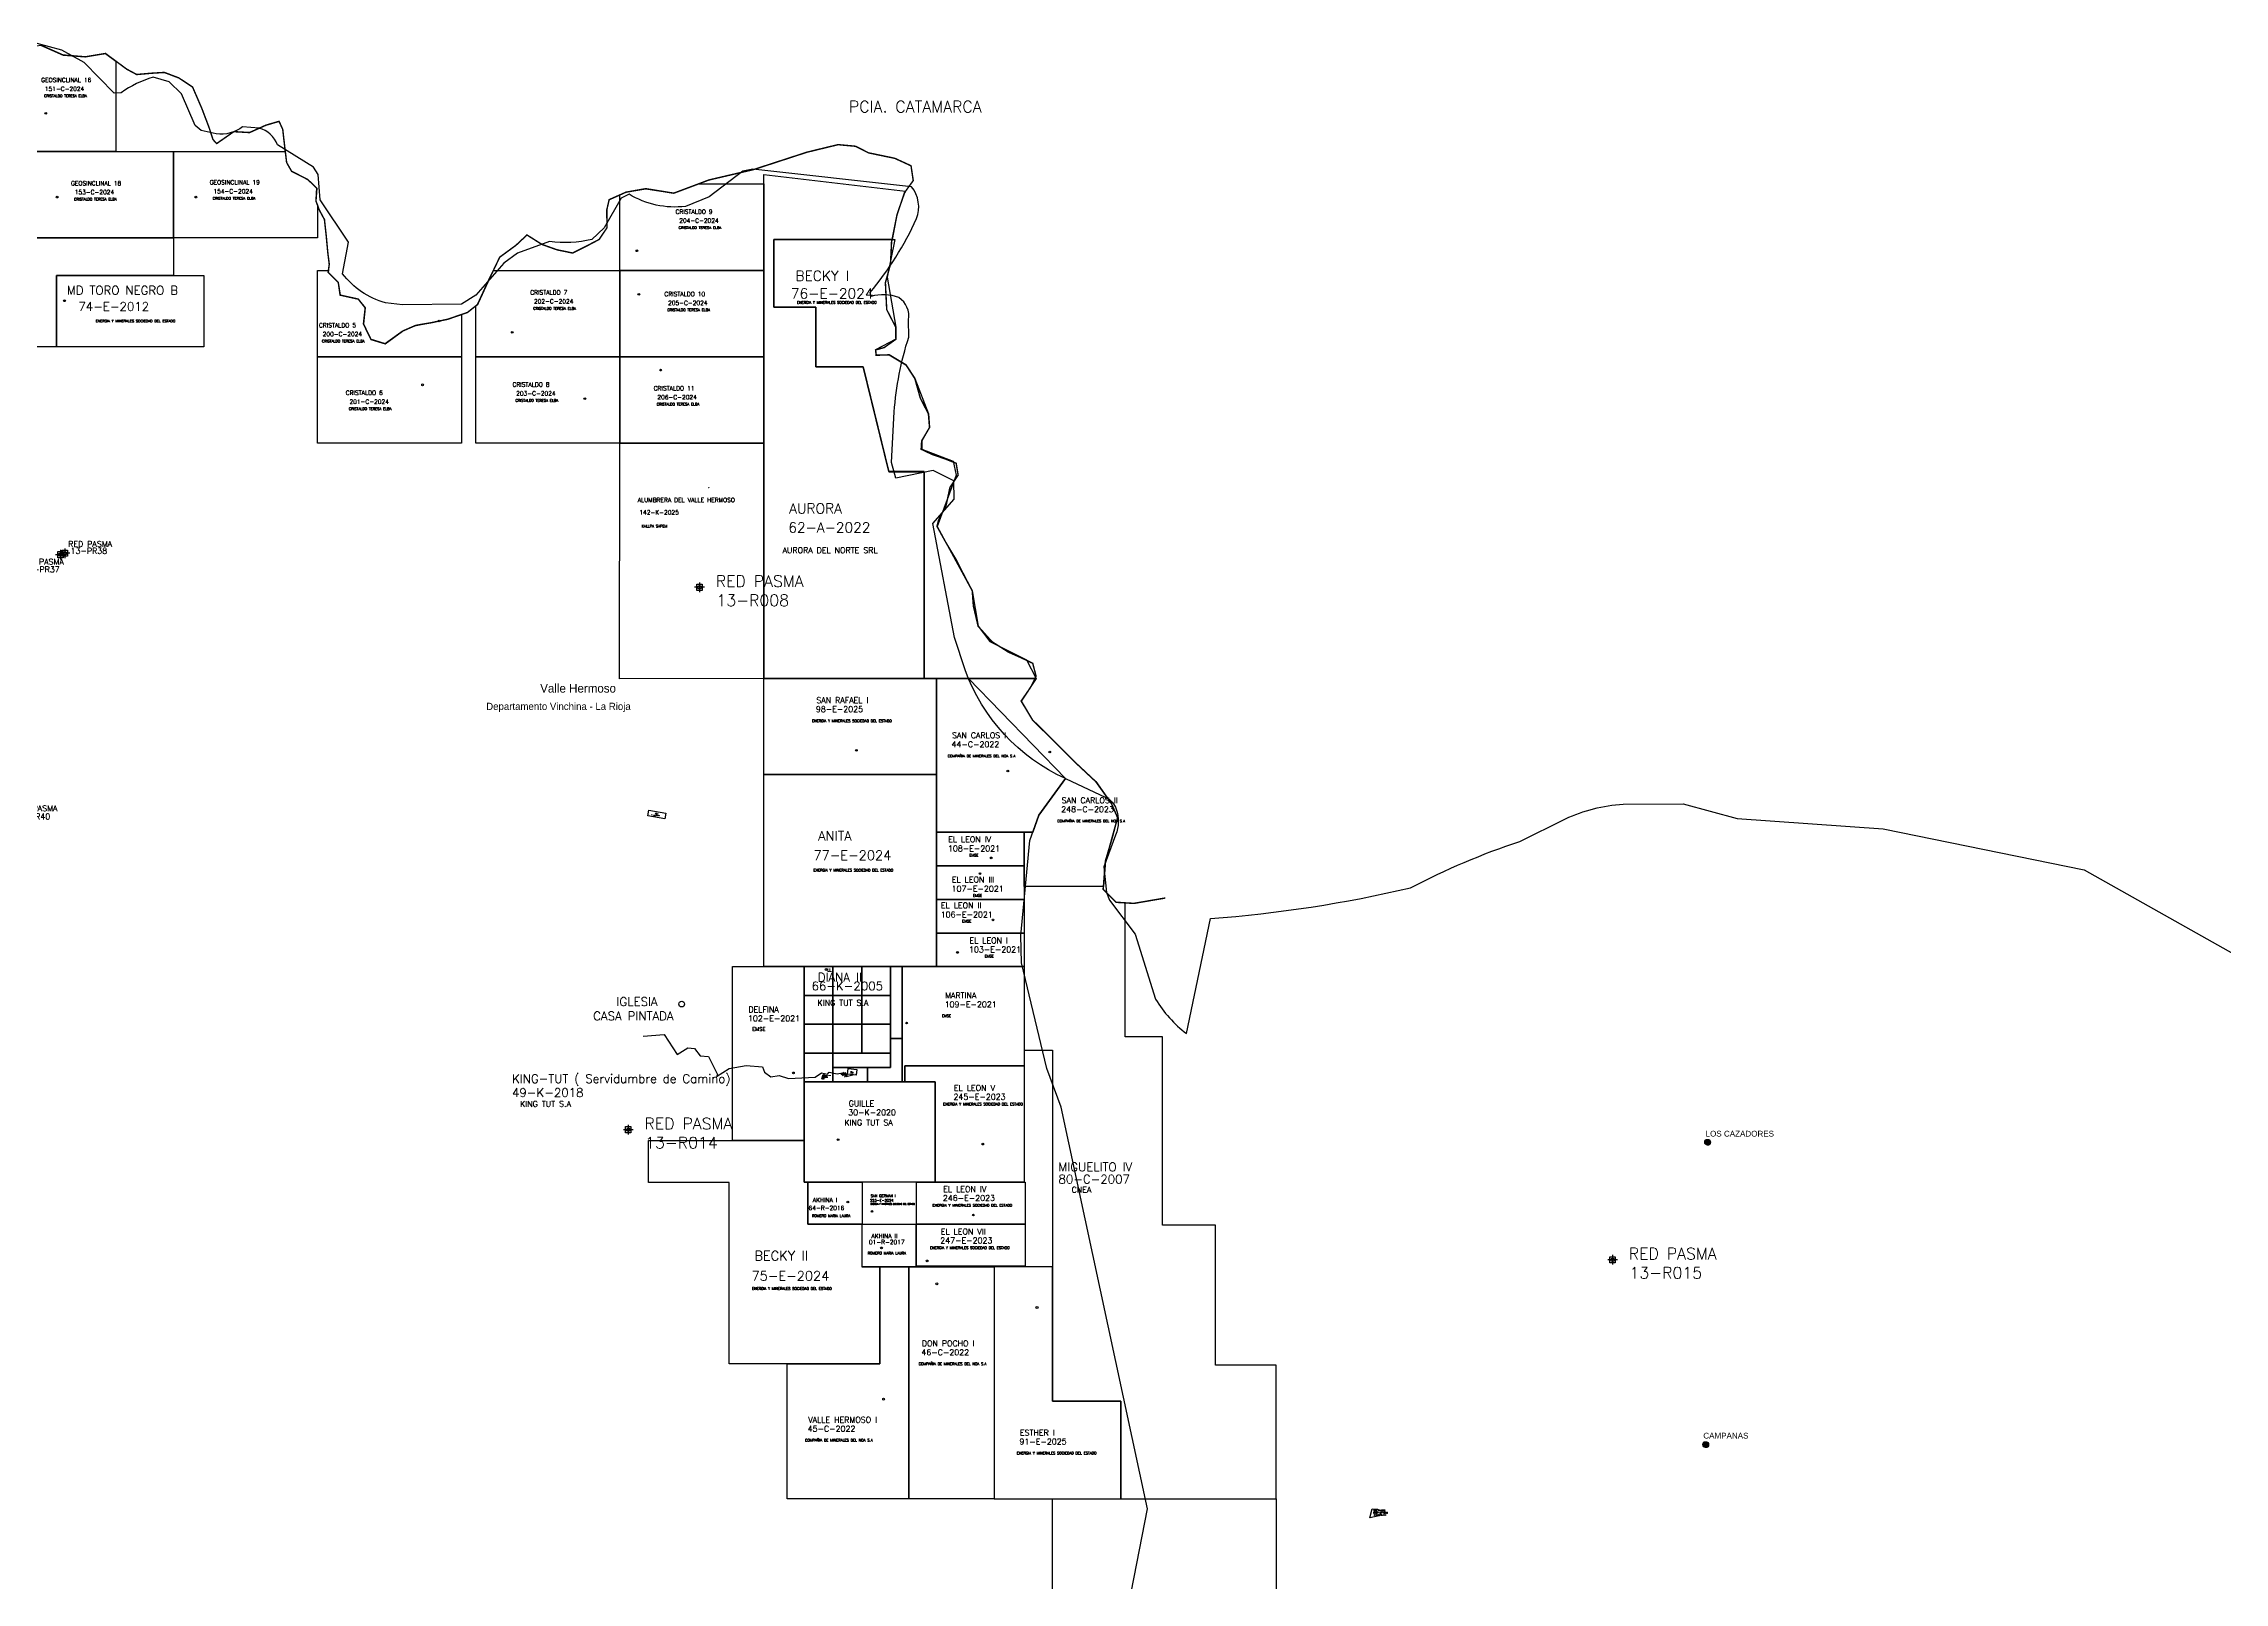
# Model space of a CAD drawing. Header units: metres. Extents: x -4406421 to 6012633, y 6449185 to 13337258.
# Drawn here: x 2576200 to 2651906, y 6841119 to 6894549 of the extents above; entities that cross this region are included whole.
import ezdxf

# ---------------------------------------------------------------- set-up
doc = ezdxf.new("R2010")
doc.units = ezdxf.units.M
doc.header["$LTSCALE"] = 20
doc.header["$MEASUREMENT"] = 0
for name, color, linetype in [('BLOQUE-PASMA', 40, 'CONTINUOUS'), ('CANTERAS', 6, 'CONTINUOUS'), ('CATEOS', 7, 'CONTINUOUS'), ('LIMDEP', 9, 'CONTINUOUS'), ('LIMITES', 119, 'CONTINUOUS'), ('MANIFEST', 1, 'CONTINUOUS'), ('MANIFEST-TEMP', 3, 'CONTINUOUS'), ('MINAPASMA', 40, 'CONTINUOUS'), ('MINAS', 76, 'CONTINUOUS'), ('P.A.S.M.A puntos', 241, 'CONTINUOUS'), ('PASMA NOMBRE', 40, 'CONTINUOUS'), ('SERVIDUMBRE', 44, 'CONTINUOUS'), ('ZONAS', 5, 'CONTINUOUS')]:
    doc.layers.add(name, color=color, linetype=linetype)
doc.layers.add('TITULARES', color=7, linetype='CONTINUOUS', true_color=0x04fbc6)
doc.styles.add('ROMANS', font='romans.shx', dxfattribs={"oblique": 1.17516e-08, "height": 3})
pattern_1 = [(45, (0, 0), (-0.0883883476483, 0.0883883476483), [])]

msp = doc.modelspace()

# ---------------------------------------------------------------- hatches: boundary and pattern name
at = {"layer": 'SERVIDUMBRE', "ltscale": 100}
h = msp.add_hatch(dxfattribs=at)
h.set_pattern_fill('ANSI31', color=256, scale=500, style=0)
h.paths.add_polyline_path([(2603267, 6858757), (2603325, 6858739), (2603274, 6858581), (2603213, 6858609)])
h = msp.add_hatch(dxfattribs=at)
h.set_pattern_fill('ANSI31', color=256, scale=700, style=0)
h.paths.add_polyline_path([(2603267, 6858757), (2603325, 6858739), (2603274, 6858581), (2603213, 6858609)])
at = {"layer": 'ZONAS', "ltscale": 100}
h = msp.add_hatch(dxfattribs=at)
h.set_pattern_fill('ANSI31', color=256, style=0)
h.set_pattern_definition(pattern_1)
h.paths.add_polyline_path([(2633867, 6856402, 1), (2634067, 6856402, 1)])
h = msp.add_hatch(dxfattribs=at)
h.set_pattern_fill('ANSI31', color=256, style=0)
h.set_pattern_definition(pattern_1)
h.paths.add_polyline_path([(2634002, 6845902, 1), (2633802, 6845902, 1)])

# ---------------------------------------------------------------- linework, layer by layer
at = {"layer": 'CANTERAS', "linetype": 'Continuous'}
msp.add_lwpolyline([(2622664, 6843596), (2622560, 6843429), (2622240, 6843355), (2622324, 6843669), (2622508, 6843662)], close=True, dxfattribs=at)
at = {"layer": 'CATEOS', "ltscale": 100}
for points in [[(2568870, 6893308), (2569707, 6893308), (2569707, 6890801), (2572707, 6890801), (2572707, 6885801), (2575707, 6885801), (2575707, 6887801), (2580707, 6887801), (2580707, 6886500), (2576643, 6886500), (2576643, 6884015), (2575800, 6884015), (2575800, 6885000), (2572000, 6885000), (2572000, 6890500), (2568870, 6890500)], [(2601206, 6890000), (2606121, 6889424), (2606085, 6889373), (2605825, 6888604), (2605654, 6887750), (2601550, 6887750), (2601550, 6885396), (2603007, 6885396), (2603007, 6883322), (2604648, 6883322), (2605544, 6879686), (2606766, 6879686), (2606766, 6872500), (2601206, 6872500)], [(2601550, 6887750), (2605755, 6887750), (2605489, 6886441), (2605780, 6884709), (2605787, 6884283), (2605082, 6883913), (2605101, 6883729), (2605559, 6883743), (2606131, 6883400), (2606444, 6882918), (2606916, 6881692), (2606954, 6881216), (2606682, 6880758), (2606682, 6880466), (2607779, 6880047), (2607878, 6879565), (2607214, 6877785), (2608437, 6875551), (2608642, 6874318), (2609043, 6873785), (2610319, 6873155), (2610653, 6872500), (2606766, 6872500), (2606766, 6879687), (2605545, 6879687), (2604648, 6883322), (2603007, 6883322), (2603007, 6885396), (2601550, 6885396)], [(2596201, 6880676), (2601206, 6880676), (2601206, 6872500), (2596194, 6872494)], [(2611219, 6844015), (2618985, 6844015), (2618985, 6838283), (2621043, 6838283), (2621043, 6832023), (2614198, 6832023), (2614198, 6834836), (2611219, 6834836)]]:
    msp.add_lwpolyline(points, close=True, dxfattribs=at)
at = {"layer": 'CATEOS', "color": 0, "ltscale": 100}
for points in [[(2601206, 6869168), (2607200, 6869168), (2607200, 6862500), (2601206, 6862500)], [(2613742, 6864714), (2613429, 6864733), (2612983, 6865183), (2612991, 6865287), (2610245, 6865287), (2610245, 6859596), (2611219, 6859596), (2611219, 6847410), (2613600, 6847410), (2613600, 6844015), (2618985, 6844015), (2618985, 6848659), (2616880, 6848659), (2616880, 6853521), (2615042, 6853521), (2615042, 6860067), (2613742, 6860067)], [(2597200, 6856468), (2602600, 6856468), (2602600, 6855011), (2602726, 6855011), (2602726, 6853553), (2604600, 6853553), (2604600, 6852081), (2605227, 6852081), (2605227, 6848707), (2600000, 6848707), (2600000, 6855000), (2597200, 6855000)]]:
    msp.add_lwpolyline(points, close=True, dxfattribs=at)
at = {"layer": 'LIMDEP', "linetype": 'Continuous'}
for points in [[(2609645, 6818712), (2614520, 6843672), (2611521, 6857623), (2611024, 6858957), (2610147, 6862634), (2610126, 6863577), (2610441, 6866877), (2610754, 6867761), (2611678, 6869027, -0.2016), (2608191, 6872805), (2607819, 6873928), (2607070, 6877892), (2607813, 6878728), (2607800, 6879371), (2607086, 6879721), (2605788, 6879455), (2605636, 6880000), (2605730, 6881761, -0.059809), (2606234, 6884361), (2606230, 6884960, 0.285394), (2605893, 6885728, 0.162813), (2604921, 6885769), (2604893, 6885903, 0.064687), (2606507, 6888471, 0.264996), (2606330, 6889581), (2600823, 6890194), (2600479, 6890119), (2599302, 6889232), (2598484, 6888895, -0.166207), (2596522, 6889321), (2596246, 6889179), (2595658, 6888153), (2595232, 6887747, -0.097886), (2593758, 6887681), (2592654, 6887268), (2592180, 6886929), (2591199, 6885817), (2590706, 6885499), (2588653, 6885482), (2588064, 6885552, -0.165738), (2586578, 6886561), (2586783, 6887657), (2585801, 6889127), (2585729, 6890003), (2585574, 6890259), (2584321, 6891033, 0.23724), (2583677, 6891613), (2583107, 6891662, -0.200294), (2582192, 6891413), (2581672, 6891528), (2581457, 6891707), (2580983, 6892807), (2580563, 6893220), (2580004, 6893379, 0.085341), (2578890, 6892843), (2578644, 6892823), (2577609, 6893894), (2576835, 6894320), (2575980, 6894549)], [(2609645, 6818712), (2614520, 6843672), (2611521, 6857623), (2611024, 6858957), (2610147, 6862634), (2610126, 6863577), (2610441, 6866877), (2610754, 6867761), (2611678, 6869027), (2613074, 6868370, -0.231731), (2613433, 6867968, -0.179835), (2613415, 6867070), (2613002, 6865966), (2613102, 6865078), (2613197, 6864811), (2614097, 6863628), (2614801, 6861371, 0.093701), (2615877, 6860174), (2616711, 6864167, 0.038299), (2623655, 6865238, -0.040453), (2627448, 6866849), (2629035, 6867630, -0.096122), (2631032, 6868140), (2633112, 6868150), (2634990, 6867641), (2640057, 6867282), (2647033, 6865856), (2652408, 6862839, 0.043192)]]:
    msp.add_lwpolyline(points, format="xyb", dxfattribs=at)
at = {"layer": 'LIMITES', "ltscale": 1500, "const_width": 50, "flags": 128}
msp.add_lwpolyline([(2576092, 6894501), (2576874, 6894153), (2577644, 6894090), (2578349, 6894206), (2579087, 6893660), (2579431, 6893476), (2579959, 6893522), (2580391, 6893548), (2580893, 6893358), (2581371, 6893041), (2581690, 6892304), (2581945, 6891631), (2582079, 6891218), (2582207, 6891078), (2582803, 6891492), (2583350, 6891461), (2583916, 6891716), (2584373, 6891850), (2584501, 6891571), (2584565, 6891006), (2584636, 6890421), (2584808, 6890116), (2585368, 6889831), (2585680, 6889533), (2585655, 6889082), (2585770, 6888770), (2585949, 6888440), (2586013, 6887856), (2586065, 6887290), (2586116, 6886884), (2586078, 6886610), (2586429, 6886255), (2586493, 6885817), (2587122, 6885678), (2587364, 6885373), (2587302, 6884814), (2587563, 6884280), (2588053, 6884129), (2588663, 6884568), (2589120, 6884766), (2589641, 6884855), (2590226, 6884977), (2590912, 6885213), (2591267, 6885493), (2591717, 6886473), (2592034, 6887134), (2592599, 6887548), (2592980, 6887904), (2593502, 6887575), (2594017, 6887391), (2594564, 6887278), (2595110, 6887552), (2595485, 6887749), (2595758, 6888156), (2595750, 6888773), (2595832, 6889129), (2596417, 6889390), (2597103, 6889512), (2598076, 6889355), (2599296, 6889814), (2600859, 6890179), (2602701, 6890779), (2603781, 6891041), (2604385, 6890985), (2604837, 6890756), (2605746, 6890567), (2606312, 6890308), (2606389, 6889793), (2606085, 6889373), (2605825, 6888604), (2605636, 6887657), (2605599, 6886888), (2605422, 6886246), (2605468, 6885312), (2605780, 6884709), (2605787, 6884283), (2605381, 6883996), (2605082, 6883913), (2605101, 6883729), (2605559, 6883743), (2606131, 6883400), (2606444, 6882918), (2606635, 6882238), (2606916, 6881692), (2606954, 6881216), (2606682, 6880758), (2606663, 6880466), (2607038, 6880288), (2607528, 6880118), (2607878, 6879978), (2607948, 6879565), (2607663, 6879139), (2607530, 6878516), (2607264, 6877995), (2607214, 6877785), (2607526, 6877220), (2607883, 6876624), (2608176, 6876046), (2608437, 6875551), (2608476, 6875023), (2608642, 6874318), (2609120, 6873785), (2609686, 6873424), (2610156, 6873215), (2610538, 6873032), (2610653, 6872581), (2610463, 6872199), (2610133, 6871722), (2610534, 6871062), (2611088, 6870517), (2611470, 6870136), (2612074, 6869533), (2612724, 6868925), (2613271, 6868157), (2613482, 6867674), (2613292, 6866950), (2613058, 6866168), (2612983, 6865183), (2613429, 6864733), (2614051, 6864696), (2615138, 6864882)], dxfattribs=at)
at = {"layer": 'MANIFEST', "ltscale": 100}
for points in [[(2575707, 6890801), (2575707, 6894424), (2576092, 6894494), (2576874, 6894153), (2577644, 6894090), (2578349, 6894206), (2578707, 6893941), (2578707, 6890801)], [(2575707, 6890801), (2580707, 6890801), (2580707, 6887801), (2575707, 6887801)], [(2580707, 6887801), (2580707, 6890801), (2584590, 6890801), (2584636, 6890421), (2584808, 6890116), (2585368, 6889831), (2585680, 6889533), (2585655, 6889082), (2585707, 6888942), (2585707, 6887801)], [(2596206, 6886676), (2596206, 6889296), (2596417, 6889390), (2597103, 6889512), (2598076, 6889355), (2598928, 6889676), (2601206, 6889676), (2601206, 6886676)], [(2576643, 6886500), (2581763, 6886500), (2581763, 6884015), (2576643, 6884015)], [(2591206, 6883676), (2591206, 6885445), (2591267, 6885493), (2591717, 6886473), (2591814, 6886676), (2596206, 6886676), (2596206, 6883676)], [(2596206, 6886676), (2601206, 6886676), (2601206, 6883676), (2596206, 6883676)], [(2585706, 6883676), (2590706, 6883676), (2590706, 6880676), (2585706, 6880676)], [(2591206, 6883676), (2596206, 6883676), (2596206, 6880676), (2591206, 6880676)], [(2596206, 6883676), (2601206, 6883676), (2601206, 6880676), (2596206, 6880676)], [(2601206, 6872500), (2607200, 6872500), (2607200, 6869168), (2601206, 6869168)], [(2607200, 6867166), (2607200, 6872500), (2608310, 6872500), (2611678, 6869027), (2610754, 6867761), (2610544, 6867166)], [(2607200, 6862500), (2607200, 6863666), (2610245, 6863666), (2610245, 6862500)], [(2607150, 6855011), (2607150, 6858500), (2606100, 6858500), (2606100, 6859054), (2610245, 6859054), (2610245, 6855011)], [(2602600, 6858500), (2607150, 6858500), (2607150, 6855011), (2602600, 6855011)], [(2602726, 6855011), (2604611, 6855011), (2604611, 6853553), (2602726, 6853553)], [(2604611, 6855011), (2604611, 6853553), (2606499, 6853553), (2606499, 6855011)], [(2606499, 6853553), (2606499, 6855011), (2610273, 6855011), (2610273, 6853553)], [(2604611, 6853553), (2606496, 6853553), (2606496, 6852081), (2604611, 6852081)], [(2606496, 6852096), (2606496, 6853553), (2610269, 6853553), (2610269, 6852096)], [(2602014, 6844015), (2602014, 6848707), (2605227, 6848707), (2605227, 6852081), (2606237, 6852081), (2606237, 6844015)], [(2606237, 6852081), (2609198, 6852081), (2609198, 6844015), (2606237, 6844015)], [(2613600, 6844015), (2613600, 6847410), (2611219, 6847410), (2611219, 6852081), (2609198, 6852081), (2609198, 6844015)]]:
    msp.add_lwpolyline(points, close=True, dxfattribs=at)
at = {"layer": 'MANIFEST', "color": 1, "ltscale": 100}
for points in [[(2585706, 6883676), (2585706, 6886676), (2586088, 6886676), (2586078, 6886610), (2586429, 6886255), (2586493, 6885817), (2587122, 6885678), (2587364, 6885373), (2587302, 6884814), (2587563, 6884280), (2588053, 6884129), (2588663, 6884568), (2589072, 6884745), (2590226, 6884977), (2590706, 6885142), (2590706, 6883676)], [(2608310, 6872500), (2610653, 6872500), (2610133, 6871722), (2610534, 6871062), (2612074, 6869533), (2612724, 6868925), (2613271, 6868154), (2613482, 6867674), (2613058, 6866168), (2612991, 6865287), (2610245, 6865287), (2610245, 6867166), (2610544, 6867166), (2610754, 6867761), (2611678, 6869027)], [(2607200, 6865999), (2607200, 6867166), (2610245, 6867166), (2610245, 6865999)], [(2607200, 6864833), (2607200, 6865999), (2610245, 6865999), (2610245, 6864833)], [(2607200, 6863666), (2607200, 6864833), (2610245, 6864833), (2610245, 6863666)], [(2600112, 6862500), (2602600, 6862500), (2602600, 6856468), (2600112, 6856468)], [(2606000, 6862500), (2610245, 6862500), (2610245, 6859054), (2606100, 6859054), (2606100, 6858500), (2606000, 6858500)]]:
    msp.add_lwpolyline(points, close=True, dxfattribs=at)
at = {"layer": 'MANIFEST', "ltscale": 100}
for centre, radius in [((2576273, 6892130), 30), ((2576671, 6889221), 30), ((2581483, 6889221), 30), ((2596795, 6887355), 30), ((2576924, 6885619), 30), ((2596862, 6885844), 30), ((2592467, 6884523), 30), ((2597619, 6883214), 30), ((2589356, 6882701), 30), ((2594988, 6882219), 30), ((2604417, 6870012), 30), ((2609673, 6869292), 30), ((2607925, 6862993), 30), ((2603781, 6856492), 30), ((2608802, 6856337), 30), ((2604118, 6854327), 30), ((2604956, 6853999), 30), ((2608476, 6853874), 30), ((2605288, 6852732), 30), ((2606869, 6852283), 30), ((2607208, 6851486), 30), ((2610687, 6850666), 37.8), ((2605358, 6847482), 30)]:
    msp.add_circle(centre, radius, dxfattribs=at)
at = {"layer": 'MANIFEST', "color": 1, "ltscale": 100}
for centre in [(2589933, 6884916), (2611127, 6869951), (2609097, 6866275), (2608705, 6865731), (2609157, 6864121), (2606159, 6860541), (2602229, 6858810)]:
    msp.add_circle(centre, 30, dxfattribs=at)
at = {"layer": 'MANIFEST-TEMP', "color": 1, "ltscale": 100}
msp.add_circle((2599289, 6879133), 2.98, dxfattribs=at)
at = {"layer": 'MINAPASMA', "ltscale": 100}
msp.add_lwpolyline([(2597207, 6867935), (2597798, 6867831), (2597763, 6867634), (2597172, 6867738)], close=True, dxfattribs=at)
at = {"layer": 'MINAPASMA', "linetype": 'Continuous'}
msp.add_lwpolyline([(2604106, 6858763), (2604129, 6858962), (2604427, 6858927), (2604404, 6858729)], close=True, dxfattribs=at)
at = {"layer": 'MINAS', "ltscale": 100}
for points in [[(2602600, 6862500), (2603600, 6862500), (2603600, 6861500), (2602600, 6861500)], [(2603600, 6862500), (2604600, 6862500), (2604600, 6861500), (2603600, 6861500)], [(2604600, 6862500), (2605600, 6862500), (2605600, 6861500), (2604600, 6861500)], [(2605600, 6862500), (2606000, 6862500), (2606000, 6860000), (2605600, 6860000)], [(2602600, 6861500), (2603600, 6861500), (2603600, 6860500), (2602600, 6860500)], [(2603600, 6861500), (2604600, 6861500), (2604600, 6860500), (2603600, 6860500)], [(2604600, 6861500), (2605600, 6861500), (2605600, 6860500), (2604600, 6860500)], [(2602600, 6860500), (2603600, 6860500), (2603600, 6859500), (2602600, 6859500)], [(2603600, 6860500), (2604600, 6860500), (2604600, 6859500), (2603600, 6859500)], [(2604600, 6860500), (2605600, 6860500), (2605600, 6859500), (2604600, 6859500)], [(2605600, 6860000), (2606000, 6860000), (2606000, 6858500), (2604800, 6858500), (2604800, 6859000), (2605600, 6859000)], [(2602600, 6859500), (2603600, 6859500), (2603600, 6858500), (2602600, 6858500)], [(2603600, 6859500), (2605600, 6859500), (2605600, 6859000), (2603600, 6859000)], [(2603600, 6859000), (2604800, 6859000), (2604800, 6858500), (2603600, 6858500)]]:
    msp.add_lwpolyline(points, close=True, dxfattribs=at)
msp.add_circle((2603360, 6862400), 30, dxfattribs=at)
at = {"layer": 'P.A.S.M.A puntos', "color": 61, "ltscale": 100}
for p, q in [((2576956, 6876803), (2576618, 6876803)), ((2577106, 6876853), (2576768, 6876853)), ((2576787, 6876971), (2576787, 6876634)), ((2576937, 6877022), (2576937, 6876685))]:
    msp.add_line(p, q, dxfattribs=at)
at = {"layer": 'P.A.S.M.A puntos', "ltscale": 100}
for p, q in [((2599138, 6875671), (2598801, 6875671)), ((2599138, 6875671), (2598801, 6875671)), ((2598969, 6875840), (2598969, 6875502)), ((2598969, 6875840), (2598969, 6875502)), ((2596664, 6856837), (2596327, 6856837)), ((2596664, 6856837), (2596327, 6856837)), ((2596496, 6857006), (2596496, 6856669)), ((2596496, 6857006), (2596496, 6856669)), ((2630835, 6852321), (2630498, 6852321)), ((2630835, 6852321), (2630498, 6852321)), ((2630666, 6852490), (2630666, 6852152)), ((2630666, 6852490), (2630666, 6852152))]:
    msp.add_line(p, q, dxfattribs=at)
at = {"layer": 'P.A.S.M.A puntos', "color": 61, "ltscale": 100}
for points in [[(2576694, 6876909), (2576880, 6876909), (2576880, 6876696), (2576694, 6876696)], [(2576844, 6876959), (2577030, 6876959), (2577030, 6876747), (2576844, 6876747)]]:
    msp.add_lwpolyline(points, close=True, dxfattribs=at)
at = {"layer": 'P.A.S.M.A puntos', "ltscale": 100}
for points in [[(2598877, 6875777), (2599062, 6875777), (2599062, 6875565), (2598877, 6875565)], [(2598877, 6875777), (2599062, 6875777), (2599062, 6875565), (2598877, 6875565)], [(2596403, 6856943), (2596588, 6856943), (2596588, 6856731), (2596403, 6856731)], [(2596403, 6856943), (2596588, 6856943), (2596588, 6856731), (2596403, 6856731)], [(2630574, 6852427), (2630759, 6852427), (2630759, 6852215), (2630574, 6852215)], [(2630574, 6852427), (2630759, 6852427), (2630759, 6852215), (2630574, 6852215)]]:
    msp.add_lwpolyline(points, close=True, dxfattribs=at)
at = {"layer": 'P.A.S.M.A puntos', "color": 61, "ltscale": 100}
for centre in [(2576787, 6876803), (2576936, 6876851)]:
    msp.add_circle(centre, 60, dxfattribs=at)
at = {"layer": 'P.A.S.M.A puntos', "ltscale": 100}
for centre in [(2598969, 6875671), (2598969, 6875671), (2596496, 6856837), (2596496, 6856837), (2630666, 6852321), (2630666, 6852321)]:
    msp.add_circle(centre, 60, dxfattribs=at)
at = {"layer": 'SERVIDUMBRE', "lineweight": 30, "ltscale": 100}
msp.add_lwpolyline([(2597009, 6860088), (2597747, 6860140), (2598195, 6859443), (2598569, 6859679), (2598795, 6859661), (2598988, 6859407), (2599280, 6859382), (2599596, 6858751), (2599558, 6858680), (2600002, 6858961), (2600586, 6859070), (2601159, 6859016), (2601222, 6858839), (2601446, 6858671), (2601735, 6858721), (2602054, 6858620), (2602982, 6858656), (2603207, 6858816), (2603410, 6858769), (2603469, 6858837), (2603752, 6858782), (2603986, 6858819), (2603888, 6858752), (2604053, 6858810), (2603930, 6858722), (2604073, 6858773), (2603997, 6858674), (2604100, 6858749), (2604060, 6858686), (2604297, 6858747)], dxfattribs=at)
at = {"layer": 'SERVIDUMBRE', "ltscale": 100}
msp.add_lwpolyline([(2603267, 6858757), (2603325, 6858739), (2603274, 6858581), (2603213, 6858609)], close=True, dxfattribs=at)
at = {"layer": 'ZONAS', "color": 2, "linetype": 'Continuous'}
msp.add_lwpolyline([(2598450, 6861200, -1), (2598250, 6861200, -1)], format="xyb", close=True, dxfattribs=at)
msp.add_lwpolyline([(2598450, 6861200, -1), (2598250, 6861200, -1)], format="xyb", close=True, dxfattribs=at)
msp.add_lwpolyline([(2598450, 6861200, -1), (2598250, 6861200, -1)], format="xyb", close=True, dxfattribs=at)
msp.add_circle((2598350, 6861200), 100, dxfattribs=at)
at = {"layer": 'ZONAS', "ltscale": 100}
for centre in [(2633967, 6856402), (2633902, 6845902)]:
    msp.add_circle(centre, 100, dxfattribs=at)

# ---------------------------------------------------------------- texts
at = {"layer": 'BLOQUE-PASMA', "ltscale": 100}
for tag, p, s in [('9652-G-1990', (2597284, 6867756), 'GONZALEZ RICARDO'), ('168-K-1939', (2604189, 6858750), 'KING TUT SA')]:
    msp.add_attdef(tag, p, s, height=30, dxfattribs=at)
at = {"layer": 'CANTERAS', "linetype": 'Continuous', "style": 'ROMANS', "oblique": 0}
for s, height, p in [('9657-G-1990', 50, (2622363, 6843511)), ('LOS AMIGOS', 50, (2622370, 6843591)), ('GAITAN DANIEL ADAN', 30, (2622387, 6843444))]:
    msp.add_text(s, height=height, dxfattribs=at).set_placement(p)
at = {"layer": 'CATEOS', "linetype": 'Continuous', "style": 'ROMANS', "oblique": 0}
for s, height, p in [('BECKY I', 350, (2602303, 6886310)), ('76-E-2024', 350, (2602142, 6885696)), ('AURORA', 350, (2602083, 6878233)), ('62-A-2022', 350, (2602052, 6877573)), ('80-C-2007', 300, (2611430, 6854969)), ('MIGUELITO IV', 300, (2611430, 6855393))]:
    msp.add_text(s, height=height, dxfattribs=at).set_placement(p)
at = {"layer": 'CATEOS', "style": 'ROMANS'}
for s, height, p in [('ALUMBRERA DEL VALLE HERMOSO', 150, (2596823, 6878627)), ('142-K-2025', 150, (2596882, 6878198)), ('ANITA', 330, (2603090, 6866877)), ('77-E-2024', 330, (2602925, 6866201)), ('BECKY II', 330, (2600874, 6852296)), ('75-E-2024', 330, (2600774, 6851596))]:
    msp.add_text(s, height=height, dxfattribs=at).set_placement(p)
at = {"layer": 'MANIFEST', "linetype": 'Continuous', "style": 'ROMANS', "oblique": 0}
for s, height, p in [('GEOSINCLINAL 16', 150, (2576114, 6893212)), ('151-C-2024', 150, (2576242, 6892904)), ('GEOSINCLINAL 18', 150, (2577151, 6889625)), ('153-C-2024', 150, (2577280, 6889317)), ('GEOSINCLINAL 19', 150, (2581965, 6889655)), ('154-C-2024', 150, (2582093, 6889346)), ('CRISTALDO 9', 150, (2598137, 6888636)), ('204-C-2024', 150, (2598265, 6888328)), ('CRISTALDO 7', 150, (2593093, 6885833)), ('202-C-2024', 150, (2593221, 6885525)), ('CRISTALDO 10', 150, (2597750, 6885778)), ('205-C-2024', 150, (2597879, 6885470)), ('CRISTALDO 5', 150, (2585758, 6884695)), ('200-C-2024', 150, (2585886, 6884387)), ('CRISTALDO 6', 150, (2586688, 6882349)), ('CRISTALDO 8', 150, (2592476, 6882637)), ('203-C-2024', 150, (2592605, 6882329)), ('CRISTALDO 11', 150, (2597378, 6882506)), ('201-C-2024', 150, (2586817, 6882041)), ('206-C-2024', 150, (2597507, 6882198)), ('SAN GERMAN I', 90, (2604912, 6854494)), ('223-E-2024', 90, (2604890, 6854337))]:
    msp.add_text(s, height=height, dxfattribs=at).set_placement(p)
at = {"layer": 'MANIFEST', "linetype": 'Continuous', "style": 'ROMANS'}
for s, height, p in [(' MD TORO NEGRO B ', 300, (2576801, 6885833)), ('74-E-2012', 300, (2577407, 6885271)), ('SAN RAFAEL I', 200, (2603024, 6871652)), ('98-E-2025', 200, (2603009, 6871341)), ('SAN CARLOS I', 200, (2607736, 6870431)), ('44-C-2022', 200, (2607720, 6870120)), ('248-C-2023', 200, (2611526, 6867862)), ('SAN CARLOS II', 200, (2611541, 6868173)), ('EL LEON IV', 200, (2607601, 6866818)), ('108-E-2021', 200, (2607594, 6866500)), ('EL LEON III', 200, (2607728, 6865422)), ('107-E-2021', 200, (2607721, 6865103)), ('EL LEON II', 200, (2607349, 6864526)), ('106-E-2021', 200, (2607343, 6864208)), ('EL LEON I', 200, (2608340, 6863307)), ('103-E-2021', 200, (2608325, 6862996)), ('MARTINA', 200, (2607494, 6861399)), ('109-E-2021', 200, (2607479, 6861088)), ('DELFINA', 200, (2600668, 6860911)), ('102-E-2021', 200, (2600652, 6860601)), ('EL LEON V', 200, (2607802, 6858189)), ('30-K-2020', 200, (2604132, 6857337)), ('GUILLE', 200, (2604148, 6857648)), ('245-E-2023', 200, (2607787, 6857879)), ('AKHINA I', 150, (2602899, 6854322)), ('246-E-2023', 200, (2607417, 6854364)), ('EL LEON IV', 200, (2607432, 6854674)), ('64-R-2016', 150, (2602755, 6854044)), ('01-R-2017', 150, (2604849, 6852860)), ('AKHINA II', 150, (2604936, 6853071)), ('247-E-2023', 200, (2607328, 6852890)), ('EL LEON VII', 200, (2607344, 6853201)), ('46-C-2022', 200, (2606673, 6849006)), ('DON POCHO I', 200, (2606688, 6849316)), ('VALLE HERMOSO I', 200, (2602741, 6846664)), ('45-C-2022', 200, (2602725, 6846353)), ('91-E-2025', 200, (2610076, 6845908)), ('ESTHER I', 200, (2610092, 6846219))]:
    msp.add_text(s, height=height, dxfattribs=at).set_placement(p)
at = {"layer": 'MINAPASMA', "color": 2}
for s, height, p in [('Valle Hermoso', 300, (2593439, 6872015)), ('Departamento Vinchina - La Rioja', 250, (2591564, 6871412))]:
    msp.add_text(s, height=height, dxfattribs=at).set_placement(p)
at = {"layer": 'MINAS', "linetype": 'Continuous', "style": 'ROMANS', "oblique": 0}
for s, height, p in [('DIANA II', 300, (2603074, 6861980)), ('LL', 100, (2603406, 6862336)), ('66-K-2005', 300, (2602858, 6861677))]:
    msp.add_text(s, height=height, dxfattribs=at).set_placement(p)
at = {"layer": 'P.A.S.M.A puntos', "color": 61, "linetype": 'Continuous', "style": 'ROMANS', "oblique": 0}
for s, p in [('RED PASMA', (2577052, 6877074)), ('RED PASMA', (2575377, 6876459)), ('13-PR37', (2575489, 6876192)), ('13-PR38', (2577137, 6876836)), ('RED PASMA', (2575156, 6867898)), ('13-PR40', (2575162, 6867613))]:
    msp.add_text(s, height=200, dxfattribs=at).set_placement(p)
at = {"layer": 'P.A.S.M.A puntos', "linetype": 'Continuous', "style": 'ROMANS', "oblique": 0}
for s, p in [('RED PASMA', (2599531, 6875684)), ('RED PASMA', (2599531, 6875684)), ('13-R008', (2599557, 6875018)), ('13-R008', (2599557, 6875018)), ('RED PASMA', (2597057, 6856851)), ('RED PASMA', (2597057, 6856851)), ('13-R014', (2597083, 6856184)), ('13-R014', (2597083, 6856184)), ('RED PASMA', (2631228, 6852334)), ('RED PASMA', (2631228, 6852334)), ('13-R015', (2631254, 6851668)), ('13-R015', (2631254, 6851668))]:
    msp.add_text(s, height=400, dxfattribs=at).set_placement(p)
at = {"layer": 'PASMA NOMBRE', "color": 160, "linetype": 'Continuous', "style": 'ROMANS'}
for s, p in [('GONZALEZ RICARDO Y OTROS', (2597385, 6867736)), ('SAN JOSE', (2597429, 6867820)), ('9652-B-1990', (2597431, 6867791)), ('KING TUT', (2604213, 6858854)), ('168-K-1939', (2604212, 6858824))]:
    msp.add_text(s, height=10, dxfattribs=at).set_placement(p)
at = {"layer": 'SERVIDUMBRE', "linetype": 'Continuous', "style": 'ROMANS', "oblique": 0}
for s, p in [('49-K-2018', (2592460, 6857974)), ('KING-TUT ( Servidumbre de Camino)', (2592460, 6858459))]:
    msp.add_text(s, height=300, dxfattribs=at).set_placement(p)
at = {"layer": 'SERVIDUMBRE', "ltscale": 100, "style": 'ROMANS'}
for s, p in [('49-K-2018', (2603328, 6858659)), ('KING TUT', (2603329, 6858689)), ('KING TUT S.A', (2603329, 6858638)), ('Servidumbre de Campamento', (2603332, 6858717))]:
    msp.add_text(s, height=10, dxfattribs=at).set_placement(p)
at = {"layer": 'SERVIDUMBRE', "linetype": 'Continuous', "style": 'ROMANS'}
msp.add_text('KING TUT S.A', height=200, dxfattribs=at).set_placement((2592740, 6857633))
at = {"layer": 'TITULARES', "color": 5, "linetype": 'Continuous', "style": 'ROMANS', "oblique": 0}
for s, height, p in [('CRISTALDO TERESA ELBA', 90, (2576220, 6892690)), ('CRISTALDO TERESA ELBA', 90, (2577257, 6889102)), ('CRISTALDO TERESA ELBA', 90, (2582071, 6889132)), ('CRISTALDO TERESA ELBA', 90, (2598243, 6888114)), ('CRISTALDO TERESA ELBA', 90, (2593199, 6885311)), ('CRISTALDO TERESA ELBA', 90, (2597856, 6885256)), ('CRISTALDO TERESA ELBA', 90, (2585863, 6884173)), ('CRISTALDO TERESA ELBA', 90, (2586794, 6881827)), ('CRISTALDO TERESA ELBA', 90, (2592582, 6882115)), ('CRISTALDO TERESA ELBA', 90, (2597484, 6881984)), ('AURORA DEL NORTE SRL', 200, (2601852, 6876858)), ('ENERGIA Y MINERALES SOCIEDAD DEL ESTADO', 50, (2604907, 6854232))]:
    msp.add_text(s, height=height, dxfattribs=at).set_placement(p)
at = {"layer": 'TITULARES', "color": 0, "linetype": 'Continuous', "style": 'ROMANS', "oblique": 0}
msp.add_text('PCIA. CATAMARCA', height=400, dxfattribs=at).set_placement((2604154, 6892160))
at = {"layer": 'TITULARES', "color": 5, "linetype": 'Continuous', "style": 'ROMANS'}
for s, height, p in [('ENERGIA Y MINERALES SOCIEDAD DEL ESTADO', 90, (2602353, 6885519)), ('KALLPA SAPEM', 90, (2596960, 6877751)), ('ENERGIA Y MINERALES SOCIEDAD DEL ESTADO', 90, (2602875, 6870989)), ('COMPAÑIA DE MINERALES DEL NOA S.A', 90, (2607586, 6869768)), ('COMPAÑIA DE MINERALES DEL NOA S.A', 90, (2611392, 6867511)), ('ENERGIA Y MINERALES SOCIEDAD DEL ESTADO', 90, (2602926, 6865804)), ('EMSE', 90, (2608339, 6866321)), ('EMSE', 90, (2608466, 6864925)), ('EMSE', 90, (2608088, 6864029)), ('EMSE', 90, (2608871, 6862820)), ('EMSE', 90, (2607387, 6860745)), ('EMSE', 130, (2600802, 6860265)), ('KING TUT SA', 10, (2604216, 6858803)), ('ENERGIA Y MINERALES SOCIEDAD DEL ESTADO', 90, (2607428, 6857682)), ('KING TUT SA', 200, (2603998, 6856985)), ('ROMERO MARIA LAURA', 90, (2602872, 6853803)), ('ENERGIA Y MINERALES SOCIEDAD DEL ESTADO', 90, (2607058, 6854167)), ('ROMERO MARIA LAURA', 90, (2604806, 6852509)), ('ENERGIA Y MINERALES SOCIEDAD DEL ESTADO', 90, (2606970, 6852694)), ('ENERGIA Y MINERALES SOCIEDAD DEL ESTADO', 90, (2600792, 6851275)), ('COMPAÑIA DE MINERALES DEL NOA S.A', 90, (2606581, 6848663)), ('COMPAÑIA DE MINERALES DEL NOA S.A', 90, (2602633, 6846011)), ('ENERGIA Y MINERALES SOCIEDAD DEL ESTADO', 90, (2609984, 6845565))]:
    msp.add_text(s, height=height, dxfattribs=at).set_placement(p)
at = {"layer": 'TITULARES', "color": 160, "linetype": 'Continuous', "style": 'ROMANS'}
for s, height, p in [('ENERGIA Y MINERALES SOCIEDAD DEL ESTADO', 90, (2578003, 6884872)), ('KING TUT S.A', 200, (2603066, 6861143)), ('CNEA', 200, (2611889, 6854652))]:
    msp.add_text(s, height=height, dxfattribs=at).set_placement(p)
at = {"layer": 'ZONAS', "color": 2, "linetype": 'Continuous', "style": 'ROMANS', "oblique": 0}
for s, p in [('IGLESIA', (2596087, 6861134)), ('CASA PINTADA', (2595277, 6860637))]:
    msp.add_text(s, height=300, dxfattribs=at).set_placement(p)
at = {"layer": 'ZONAS', "ltscale": 100, "char_height": 200, "attachment_point": 1, "style": 'ROMANS'}
for s, insert, width in [('{\\fArial|b0|i0|c0|p34;LOS CAZADORES}', (2633896, 6856799), 3084.8), ('{\\fArial|b0|i0|c0|p34;CAMPANAS}', (2633816, 6846314), 3216.47)]:
    msp.add_mtext(s, dxfattribs=dict(at, insert=insert, width=width))

doc.saveas('drawing.dxf')
